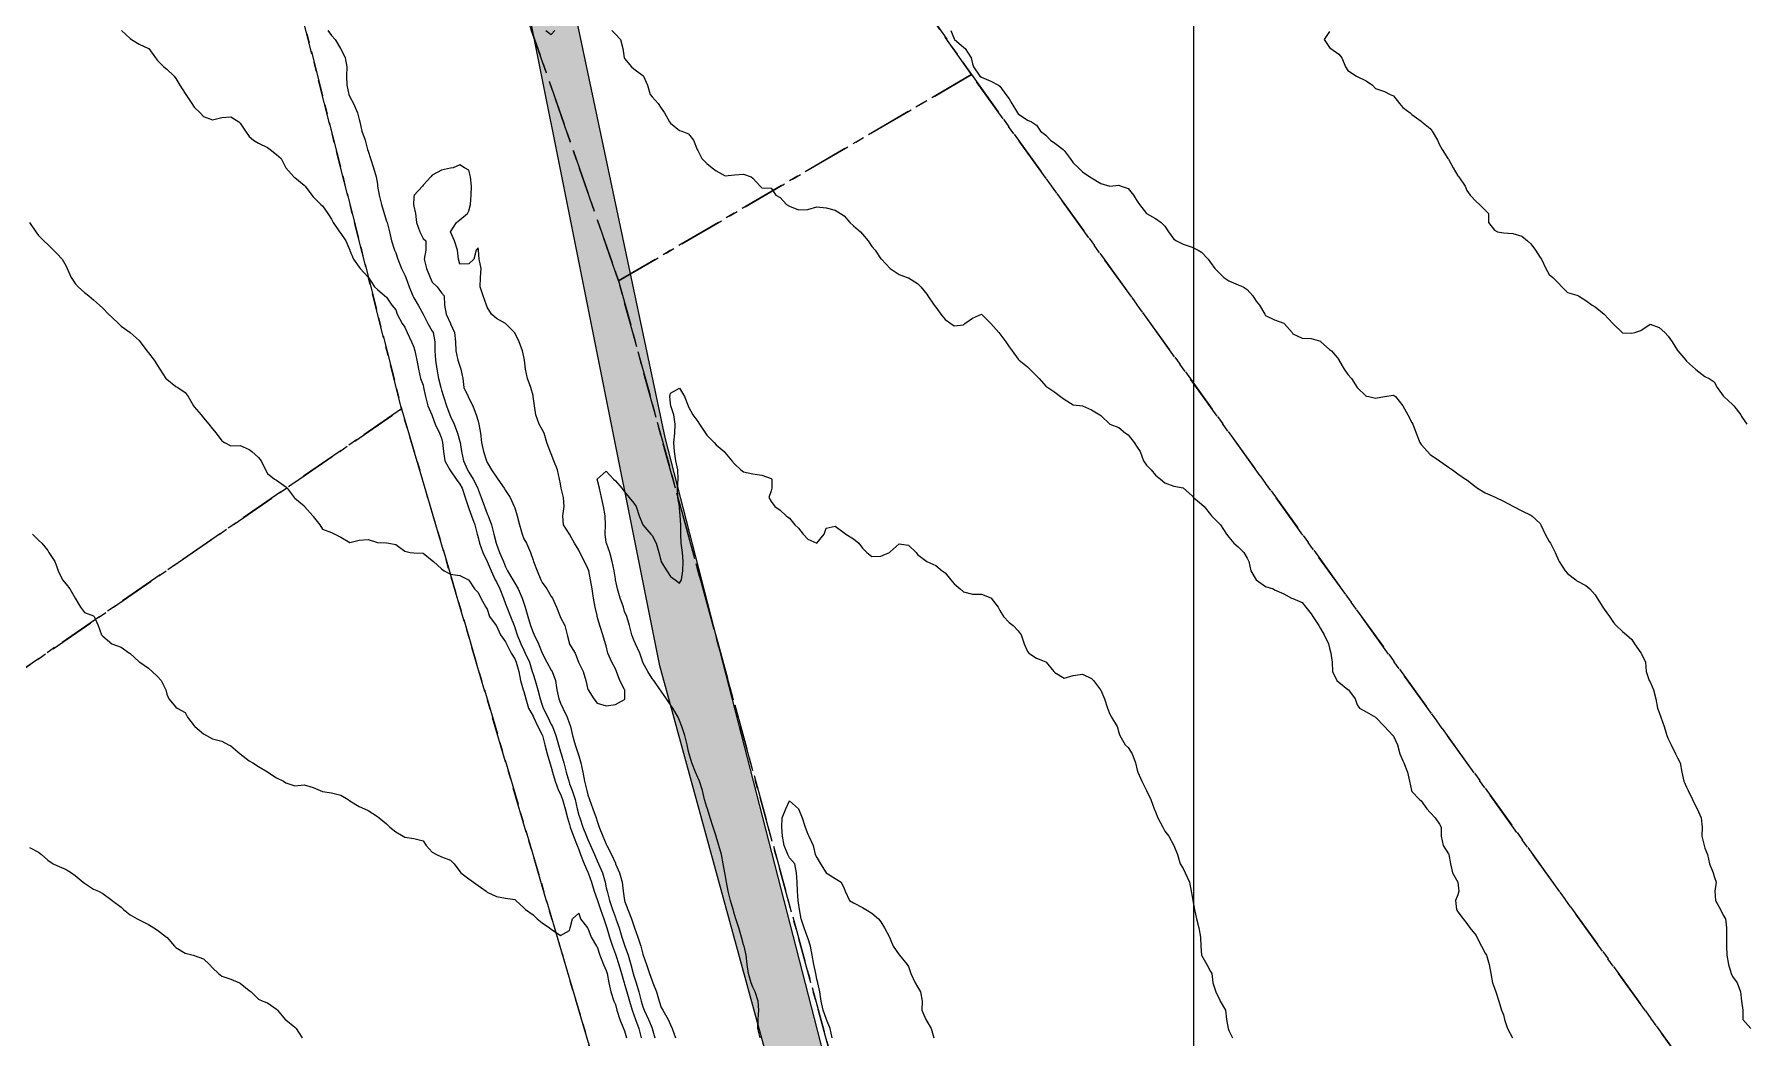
# Model space of a CAD drawing. Header units: centimetres. Extents: x 0 to 642158, y -847 to 649707.
# Drawn here: x 616803.5 to 616897, y 621511.8 to 621566.5 of the extents above; entities that cross this region are included whole.
import ezdxf

# ---------------------------------------------------------------- set-up
doc = ezdxf.new("R2010")
doc.units = ezdxf.units.CM
doc.header["$MEASUREMENT"] = 0
doc.linetypes.add('CENTERX2', pattern=[4, 2.5, -0.5, 0.5, -0.5])
doc.layers.add('MEV_grille', color=254, linetype='Continuous', lineweight=9)
doc.layers.add('WAL_topographie 0.5', color=253, linetype='Continuous', lineweight=20)
doc.layers.add('MEV_schema paysager_Ha', color=7, linetype='Continuous', lineweight=25, transparency=0.13)
doc.layers.add('SPW_parcellaire cadastral', color=7, linetype='CENTERX2', lineweight=25, true_color=0xff0542)

# ---------------------------------------------------------------- blocks, each defined once
blk = doc.blocks.new('*U112')
at = {"layer": 'MEV_grille', "transparency": 33554687}
blk.add_lwpolyline([(0, 1825.476), (0, -1825.476)], dxfattribs=at)
blk = doc.blocks.new('*U113')
at = {"layer": 'MEV_grille', "color": 0, "linetype": 'ByBlock', "lineweight": -2, "transparency": 16777216}
blk.add_blockref('*U112', (1500, 0), dxfattribs=at)

msp = doc.modelspace()

# ---------------------------------------------------------------- hatches: boundary and pattern name
at = {"layer": 'MEV_schema paysager_Ha', "true_color": 0xffffff, "transparency": 33554687}
h = msp.add_hatch(color=7, dxfattribs=at)
h.dxf.hatch_style = 1
h.paths.add_polyline_path([(617076.957, 620775.289), (617077.201, 620777.105), (617077.126, 620779.957), (617075.099, 620784.986), (617072.172, 620790.466), (617067.368, 620798.797), (617064.065, 620804.577), (617056.243, 620818.296), (617050.046, 620830.95), (617047.611, 620836.834), (617045.379, 620844.037), (617042.362, 620852.742), (617037.909, 620861.649), (617028.342, 620880.123), (617020.095, 620896.123), (617010.198, 620916.411), (617002.446, 620933.73), (616993.044, 620956.493), (616983.642, 620978.596), (616973.25, 621002.678), (616968.962, 621012.244), (616965.663, 621021.976), (616955.436, 621040.45), (616945.21, 621059.419), (616940.921, 621068.986), (616935.478, 621077.398), (616927.231, 621088.119), (616919.756, 621098.032), (616908.594, 621115.419), (616899.05, 621136.883), (616888.424, 621173.846), (616877.62, 621211.722), (616864.401, 621250.858), (616862.596, 621274.031), (616860.047, 621301.222), (616858.914, 621326.713), (616859.197, 621346.539), (616860.896, 621376.279), (616861.463, 621404.886), (616860.613, 621429.244), (616859.48, 621444.822), (616854.948, 621465.215), (616849, 621490.706), (616837.671, 621532.058), (616829.74, 621571.711), (616822.943, 621588.705), (616820.394, 621592.954), (616812.463, 621606.549), (616808.781, 621634.306), (616806.798, 621652.15), (616807.931, 621670.56), (616809.064, 621685.289), (616812.18, 621684.156), (616809.914, 621652.433), (616812.18, 621634.873), (616813.879, 621615.896), (616816.995, 621605.7), (616822.943, 621593.52), (616829.174, 621581.341), (616832.006, 621572.561), (616837.954, 621544.521), (616851.266, 621492.689), (616857.498, 621468.614), (616860.896, 621451.903), (616862.879, 621435.758), (616864.295, 621409.984), (616863.729, 621378.545), (616862.029, 621341.724), (616862.313, 621319.632), (616865.428, 621273.181), (616866.561, 621255.621), (616870.995, 621241.549), (616880.863, 621212.431), (616888.067, 621186.88), (616893.901, 621167.537), (616903.21, 621136.7), (616913.794, 621113.645), (616922.701, 621099.354), (616933.688, 621085.113), (616938.674, 621078.225), (616946.15, 621064.154), (616956.913, 621043.761), (616966.26, 621026.766), (616969.942, 621016.853), (616981.555, 620991.079), (616995.15, 620956.807), (617005.346, 620932.732), (617016.676, 620908.941), (617026.306, 620890.247), (617038.202, 620866.455), (617044.999, 620853.993), (617049.248, 620839.831), (617054.346, 620826.519), (617065.959, 620806.409), (617077.565, 620785.227), (617080.472, 620780.563), (617081.622, 620779.211), (617083.041, 620778.332)])

# ---------------------------------------------------------------- linework, layer by layer
for points in [[(616812.18, 621684.156), (616809.914, 621652.433), (616812.18, 621634.873), (616813.879, 621615.896), (616816.995, 621605.7), (616822.943, 621593.52), (616829.174, 621581.341), (616832.006, 621572.561), (616837.954, 621544.521), (616851.266, 621492.689), (616857.498, 621468.614), (616860.896, 621451.903), (616862.879, 621435.758), (616864.295, 621409.984), (616863.729, 621378.545), (616862.029, 621341.724), (616862.313, 621319.632), (616865.428, 621273.181), (616866.561, 621255.621), (616870.995, 621241.549), (616880.863, 621212.431), (616888.067, 621186.88), (616893.901, 621167.537), (616903.21, 621136.7)], [(616899.05, 621136.883), (616888.424, 621173.846), (616877.62, 621211.722), (616864.401, 621250.858), (616862.596, 621274.031), (616860.047, 621301.222), (616858.914, 621326.713), (616859.197, 621346.539), (616860.896, 621376.279), (616861.463, 621404.886), (616860.613, 621429.244), (616859.48, 621444.822), (616854.948, 621465.215), (616849, 621490.706), (616837.671, 621532.058), (616829.74, 621571.711), (616822.943, 621588.705), (616820.394, 621592.954), (616812.463, 621606.549), (616808.781, 621634.306), (616806.798, 621652.15), (616807.931, 621670.56)]]:
    msp.add_lwpolyline(points)
at = {"layer": 'SPW_parcellaire cadastral'}
for points in [[(616813.337, 621662.073), (616812.59, 621654.427), (616814.317, 621640.496), (616815.549, 621629.576), (616815.219, 621621.863), (616817.737, 621610.031), (616820.422, 621603.181), (616818.479, 621601.761), (616835.423, 621553.076), (616858.606, 621468.447), (616864.432, 621434.347)], [(616844.699, 621459.573), (616843.298, 621468.926), (616833.773, 621511.471), (616823.574, 621546.086), (616814.723, 621581.103), (616811.303, 621597.892), (616810.056, 621604.167), (616806.875, 621626.605), (616806.654, 621627.888), (616806.145, 621631.413), (616805.682, 621637.737), (616805.285, 621643.138)], [(616854.687, 621564.33), (616835.423, 621553.076), (616818.479, 621601.761), (616820.422, 621603.181), (616824.323, 621593.845), (616835.91, 621591.288), (616854.687, 621564.33)], [(616785.223, 621579.926), (616802.451, 621591.795), (616809.313, 621596.521), (616811.303, 621597.892), (616814.723, 621581.103), (616823.574, 621546.086), (616774.889, 621512.583), (616746.651, 621552.566), (616785.223, 621579.926)], [(616944.019, 621346.288), (616891.176, 621232.847), (616887.191, 621245.822), (616886.641, 621247.973), (616862.665, 621331.766), (616865.321, 621397.898), (616864.432, 621434.347), (616858.606, 621468.447), (616903.186, 621496.996), (616854.687, 621564.33), (616835.91, 621591.288), (616876.41, 621581.683), (616934.855, 621567.822)], [(616858.606, 621468.447), (616835.423, 621553.076), (616854.687, 621564.33), (616903.186, 621496.996), (616858.606, 621468.447)], [(616699.965, 621461.379), (616774.889, 621512.583), (616823.574, 621546.086), (616833.773, 621511.471), (616843.298, 621468.926), (616844.699, 621459.573)]]:
    msp.add_lwpolyline(points, dxfattribs=at)
at = {"layer": 'WAL_topographie 0.5'}
for points in [[(616808.27, 621566.75), (616808.75, 621566.306), (616808.825, 621566.25), (616809.25, 621565.993), (616809.75, 621565.767), (616809.771, 621565.75), (616810.141, 621565.25), (616810.25, 621565.098), (616810.583, 621564.75), (616810.75, 621564.621), (616811.161, 621564.25), (616811.25, 621564.118), (616811.456, 621563.75), (616811.75, 621563.296), (616811.782, 621563.25), (616812.122, 621562.75), (616812.25, 621562.558), (616812.57, 621562.25), (616812.75, 621562.054), (616813.25, 621561.861), (616813.75, 621561.983), (616814.25, 621562.036), (616814.679, 621561.75), (616814.75, 621561.687), (616815.054, 621561.25), (616815.25, 621560.95), (616815.481, 621560.75), (616815.75, 621560.583), (616816.25, 621560.354), (616816.389, 621560.25), (616816.75, 621559.967), (616816.988, 621559.75), (616817.25, 621559.25), (616817.25, 621559.25), (616817.697, 621558.75), (616817.75, 621558.719), (616818.25, 621558.302), (616818.308, 621558.25), (616818.67, 621557.75), (616818.75, 621557.655), (616819.155, 621557.25), (616819.25, 621557.163), (616819.538, 621556.75), (616819.75, 621556.446), (616819.837, 621556.25), (616820.185, 621555.75), (616820.25, 621555.664), (616820.524, 621555.25), (616820.74, 621554.75), (616820.75, 621554.727), (616820.941, 621554.25), (616821.25, 621553.825), (616821.31, 621553.75), (616821.75, 621553.272), (616821.766, 621553.25), (616822.098, 621552.75), (616822.25, 621552.598), (616822.66, 621552.25), (616822.75, 621552.184), (616823.049, 621551.75), (616823.25, 621551.483), (616823.338, 621551.25), (616823.6, 621550.75), (616823.75, 621550.545), (616823.876, 621550.25), (616824.106, 621549.75), (616824.25, 621549.458), (616824.303, 621549.25), (616824.402, 621548.75), (616824.492, 621548.25), (616824.608, 621547.75), (616824.75, 621547.372), (616824.776, 621547.25), (616824.885, 621546.75), (616825.001, 621546.25), (616825.221, 621545.75), (616825.25, 621545.697), (616825.402, 621545.25), (616825.637, 621544.75), (616825.75, 621544.493), (616825.815, 621544.25), (616825.853, 621543.75), (616825.928, 621543.25), (616826.207, 621542.75), (616826.25, 621542.7), (616826.552, 621542.25), (616826.75, 621541.977), (616826.874, 621541.75), (616827.052, 621541.25), (616827.202, 621540.75), (616827.25, 621540.637), (616827.389, 621540.25), (616827.564, 621539.75), (616827.695, 621539.25), (616827.75, 621539.068), (616827.833, 621538.75), (616828.018, 621538.25), (616828.25, 621537.752), (616828.251, 621537.75), (616828.463, 621537.25), (616828.691, 621536.75), (616828.75, 621536.632), (616828.939, 621536.25), (616829.141, 621535.75), (616829.25, 621535.434), (616829.319, 621535.25), (616829.518, 621534.75), (616829.712, 621534.25), (616829.75, 621534.149), (616829.887, 621533.75), (616830.084, 621533.25), (616830.25, 621532.903), (616830.329, 621532.75), (616830.549, 621532.25), (616830.709, 621531.75), (616830.75, 621531.6), (616830.872, 621531.25), (616831.012, 621530.75), (616831.135, 621530.25), (616831.25, 621529.909), (616831.312, 621529.75), (616831.559, 621529.25), (616831.75, 621528.859), (616831.809, 621528.75), (616832.004, 621528.25), (616832.14, 621527.75), (616832.25, 621527.367), (616832.289, 621527.25), (616832.428, 621526.75), (616832.553, 621526.25), (616832.702, 621525.75), (616832.75, 621525.618), (616832.887, 621525.25), (616833.043, 621524.75), (616833.164, 621524.25), (616833.25, 621523.907), (616833.3, 621523.75), (616833.479, 621523.25), (616833.678, 621522.75), (616833.75, 621522.569), (616833.892, 621522.25), (616834.1, 621521.75), (616834.25, 621521.417), (616834.334, 621521.25), (616834.543, 621520.75), (616834.682, 621520.25), (616834.75, 621519.932), (616834.791, 621519.75), (616834.926, 621519.25), (616835.094, 621518.75), (616835.25, 621518.308), (616835.274, 621518.25), (616835.454, 621517.75), (616835.605, 621517.25), (616835.75, 621516.8), (616835.769, 621516.75), (616835.954, 621516.25), (616836.093, 621515.75), (616836.218, 621515.25), (616836.25, 621515.135), (616836.376, 621514.75), (616836.526, 621514.25), (616836.656, 621513.75), (616836.75, 621513.436), (616836.819, 621513.25), (616837.051, 621512.75), (616837.25, 621512.27), (616837.26, 621512.25), (616837.408, 621511.75)], [(616819.542, 621566.75), (616819.75, 621566.462), (616819.942, 621566.25), (616820.243, 621565.75), (616820.25, 621565.735), (616820.49, 621565.25), (616820.581, 621564.75), (616820.567, 621564.25), (616820.574, 621563.75), (616820.691, 621563.25), (616820.75, 621563.126), (616820.95, 621562.75), (616821.161, 621562.25), (616821.25, 621561.886), (616821.285, 621561.75), (616821.409, 621561.25), (616821.579, 621560.75), (616821.719, 621560.25), (616821.75, 621560.16), (616821.88, 621559.75), (616822.044, 621559.25), (616822.183, 621558.75), (616822.25, 621558.345), (616822.266, 621558.25), (616822.345, 621557.75), (616822.471, 621557.25), (616822.618, 621556.75), (616822.75, 621556.339), (616822.781, 621556.25), (616822.904, 621555.75), (616823.026, 621555.25), (616823.192, 621554.75), (616823.25, 621554.594), (616823.363, 621554.25), (616823.573, 621553.75), (616823.75, 621553.39), (616823.813, 621553.25), (616823.991, 621552.75), (616824.19, 621552.25), (616824.25, 621552.142), (616824.482, 621551.75), (616824.75, 621551.252), (616824.751, 621551.25), (616825.002, 621550.75), (616825.25, 621550.32), (616825.291, 621550.25), (616825.396, 621549.75), (616825.395, 621549.25), (616825.43, 621548.75), (616825.497, 621548.25), (616825.59, 621547.75), (616825.712, 621547.25), (616825.75, 621547.11), (616825.857, 621546.75), (616826.019, 621546.25), (616826.216, 621545.75), (616826.25, 621545.673), (616826.446, 621545.25), (616826.627, 621544.75), (616826.75, 621544.297), (616826.764, 621544.25), (616826.851, 621543.75), (616826.957, 621543.25), (616827.18, 621542.75), (616827.25, 621542.635), (616827.488, 621542.25), (616827.728, 621541.75), (616827.75, 621541.679), (616827.915, 621541.25), (616828.096, 621540.75), (616828.25, 621540.357), (616828.302, 621540.25), (616828.481, 621539.75), (616828.605, 621539.25), (616828.731, 621538.75), (616828.75, 621538.696), (616828.928, 621538.25), (616829.13, 621537.75), (616829.25, 621537.466), (616829.364, 621537.25), (616829.647, 621536.75), (616829.75, 621536.56), (616829.931, 621536.25), (616830.164, 621535.75), (616830.25, 621535.47), (616830.319, 621535.25), (616830.46, 621534.75), (616830.619, 621534.25), (616830.75, 621533.871), (616830.81, 621533.75), (616831.052, 621533.25), (616831.249, 621532.75), (616831.25, 621532.747), (616831.512, 621532.25), (616831.75, 621531.814), (616831.787, 621531.75), (616831.975, 621531.25), (616832.052, 621530.75), (616832.158, 621530.25), (616832.25, 621530.017), (616832.373, 621529.75), (616832.622, 621529.25), (616832.75, 621528.879), (616832.796, 621528.75), (616832.913, 621528.25), (616833.05, 621527.75), (616833.218, 621527.25), (616833.25, 621527.134), (616833.369, 621526.75), (616833.465, 621526.25), (616833.568, 621525.75), (616833.693, 621525.25), (616833.75, 621525.016), (616833.832, 621524.75), (616834.021, 621524.25), (616834.203, 621523.75), (616834.25, 621523.582), (616834.362, 621523.25), (616834.562, 621522.75), (616834.75, 621522.324), (616834.789, 621522.25), (616835.045, 621521.75), (616835.25, 621521.273), (616835.261, 621521.25), (616835.479, 621520.75), (616835.618, 621520.25), (616835.679, 621519.75), (616835.742, 621519.25), (616835.75, 621519.221), (616835.93, 621518.75), (616836.132, 621518.25), (616836.25, 621517.866), (616836.299, 621517.75), (616836.48, 621517.25), (616836.641, 621516.75), (616836.75, 621516.319), (616836.774, 621516.25), (616836.943, 621515.75), (616837.119, 621515.25), (616837.25, 621514.849), (616837.297, 621514.75), (616837.489, 621514.25), (616837.634, 621513.75), (616837.75, 621513.408), (616837.836, 621513.25), (616838.126, 621512.75), (616838.25, 621512.454), (616838.358, 621512.25), (616838.538, 621511.75)], [(616831.458, 621566.75), (616831.75, 621566.531), (616831.945, 621566.75)], [(616835.06, 621566.75), (616835.25, 621566.534), (616835.526, 621566.25), (616835.659, 621565.75), (616835.728, 621565.25), (616835.75, 621565.215), (616836.136, 621564.75), (616836.25, 621564.652), (616836.75, 621564.277), (616836.779, 621564.25), (616836.995, 621563.75), (616837.152, 621563.25), (616837.25, 621563.121), (616837.592, 621562.75), (616837.75, 621562.5), (616837.926, 621562.25), (616838.204, 621561.75), (616838.25, 621561.675), (616838.75, 621561.287), (616838.875, 621561.25), (616839.25, 621561.1), (616839.519, 621560.75), (616839.714, 621560.25), (616839.75, 621560.183), (616839.967, 621559.75), (616840.25, 621559.484), (616840.538, 621559.25), (616840.75, 621559.078), (616841.25, 621558.81), (616841.75, 621558.87), (616842.25, 621558.897), (616842.667, 621558.75), (616842.75, 621558.687), (616843.162, 621558.25), (616843.25, 621558.143), (616843.75, 621558.139), (616844.019, 621557.75), (616844.25, 621557.625), (616844.596, 621557.25), (616844.75, 621557.152), (616845.25, 621556.958), (616845.75, 621556.974), (616846.25, 621557.107), (616846.75, 621557.056), (616847.25, 621556.926), (616847.536, 621556.75), (616847.75, 621556.621), (616848.06, 621556.25), (616848.25, 621556.083), (616848.64, 621555.75), (616848.75, 621555.621), (616849.052, 621555.25), (616849.25, 621554.946), (616849.427, 621554.75), (616849.75, 621554.274), (616849.788, 621554.25), (616850.25, 621553.75), (616850.25, 621553.75), (616850.75, 621553.417), (616851.178, 621553.25), (616851.25, 621553.232), (616851.75, 621552.921), (616851.921, 621552.75), (616852.25, 621552.339), (616852.313, 621552.25), (616852.663, 621551.75), (616852.75, 621551.629), (616853.018, 621551.25), (616853.25, 621550.962), (616853.568, 621550.75), (616853.75, 621550.621), (616854.25, 621550.663), (616854.337, 621550.75), (616854.75, 621551.029), (616855.25, 621551.25), (616855.25, 621551.25), (616855.25, 621551.25), (616855.75, 621550.75), (616855.75, 621550.75), (616856.181, 621550.25), (616856.25, 621550.187), (616856.574, 621549.75), (616856.75, 621549.479), (616856.91, 621549.25), (616857.25, 621548.803), (616857.307, 621548.75), (616857.75, 621548.372), (616857.885, 621548.25), (616858.25, 621547.895), (616858.391, 621547.75), (616858.75, 621547.326), (616858.859, 621547.25), (616859.25, 621546.993), (616859.565, 621546.75), (616859.75, 621546.615), (616860.25, 621546.309), (616860.75, 621546.25), (616860.75, 621546.25), (616861.25, 621546.039), (616861.708, 621545.75), (616861.75, 621545.725), (616862.25, 621545.25), (616862.25, 621545.25), (616862.75, 621545.058), (616863.114, 621544.75), (616863.25, 621544.664), (616863.58, 621544.25), (616863.75, 621544), (616863.9, 621543.75), (616864.095, 621543.25), (616864.25, 621543.007), (616864.507, 621542.75), (616864.75, 621542.467), (616865.01, 621542.25), (616865.25, 621542.05), (616865.75, 621541.856), (616866.25, 621541.764), (616866.274, 621541.75), (616866.75, 621541.333), (616866.821, 621541.25), (616867.25, 621540.875), (616867.398, 621540.75), (616867.75, 621540.318), (616867.798, 621540.25), (616868.25, 621539.798), (616868.294, 621539.75), (616868.628, 621539.25), (616868.75, 621539.077), (616869.016, 621538.75), (616869.25, 621538.558), (616869.574, 621538.25), (616869.75, 621537.941), (616869.845, 621537.75), (616869.957, 621537.25), (616870.25, 621536.75), (616870.25, 621536.75), (616870.75, 621536.382), (616871.167, 621536.25), (616871.25, 621536.197), (616871.75, 621535.981), (616872.178, 621535.75), (616872.25, 621535.727), (616872.75, 621535.519), (616872.956, 621535.25), (616873.25, 621534.893), (616873.339, 621534.75), (616873.665, 621534.25), (616873.75, 621534.098), (616873.95, 621533.75), (616874.186, 621533.25), (616874.25, 621533.019), (616874.32, 621532.75), (616874.386, 621532.25), (616874.402, 621531.75), (616874.641, 621531.25), (616874.75, 621531.167), (616875.25, 621530.77), (616875.275, 621530.75), (616875.653, 621530.25), (616875.75, 621529.917), (616875.886, 621529.75), (616876.25, 621529.539), (616876.75, 621529.25), (616876.75, 621529.25), (616877.25, 621528.75), (616877.25, 621528.75), (616877.705, 621528.25), (616877.75, 621528.214), (616877.96, 621527.75), (616878.079, 621527.25), (616878.25, 621526.875), (616878.298, 621526.75), (616878.5, 621526.25), (616878.618, 621525.75), (616878.731, 621525.25), (616878.75, 621525.2), (616879.159, 621524.75), (616879.25, 621524.687), (616879.568, 621524.25), (616879.75, 621524.039), (616880.012, 621523.75), (616880.25, 621523.417), (616880.339, 621523.25), (616880.337, 621522.75), (616880.446, 621522.25), (616880.75, 621521.783), (616880.763, 621521.75), (616880.863, 621521.25), (616880.964, 621520.75), (616881.25, 621520.25), (616881.25, 621520.25), (616881.306, 621519.75), (616881.25, 621519.55), (616881.135, 621519.25), (616881.173, 621518.75), (616881.25, 621518.617), (616881.54, 621518.25), (616881.75, 621517.984), (616881.917, 621517.75), (616882.25, 621517.338), (616882.295, 621517.25), (616882.54, 621516.75), (616882.75, 621516.368), (616882.813, 621516.25), (616882.974, 621515.75), (616883.054, 621515.25), (616883.15, 621514.75), (616883.25, 621514.464), (616883.325, 621514.25), (616883.488, 621513.75), (616883.643, 621513.25), (616883.75, 621513), (616883.808, 621512.75), (616883.966, 621512.25), (616884.231, 621511.75)], [(616853.559, 621566.75), (616853.75, 621566.286), (616853.771, 621566.25), (616854.25, 621565.824), (616854.345, 621565.75), (616854.673, 621565.25), (616854.75, 621564.917), (616854.8, 621564.75), (616855.15, 621564.25), (616855.25, 621564.185), (616855.75, 621563.97), (616856.173, 621563.75), (616856.25, 621563.708), (616856.564, 621563.25), (616856.75, 621563.009), (616856.893, 621562.75), (616857.204, 621562.25), (616857.25, 621562.189), (616857.75, 621561.85), (616857.964, 621561.75), (616858.25, 621561.568), (616858.469, 621561.25), (616858.75, 621561.025), (616859.018, 621560.75), (616859.25, 621560.586), (616859.693, 621560.25), (616859.75, 621560.182), (616860.083, 621559.75), (616860.25, 621559.521), (616860.547, 621559.25), (616860.75, 621559.033), (616861.155, 621558.75), (616861.25, 621558.699), (616861.75, 621558.385), (616862.25, 621558.25), (616862.75, 621558.291), (616862.865, 621558.25), (616863.25, 621558.107), (616863.541, 621557.75), (616863.75, 621557.417), (616863.875, 621557.25), (616864.25, 621556.75), (616864.25, 621556.75), (616864.75, 621556.482), (616865.046, 621556.25), (616865.25, 621556.063), (616865.453, 621555.75), (616865.75, 621555.357), (616865.886, 621555.25), (616866.25, 621555.072), (616866.75, 621554.909), (616867.083, 621554.75), (616867.25, 621554.637), (616867.625, 621554.25), (616867.75, 621554.068), (616867.983, 621553.75), (616868.25, 621553.483), (616868.483, 621553.25), (616868.75, 621553.08), (616869.25, 621552.854), (616869.528, 621552.75), (616869.75, 621552.607), (616870.053, 621552.25), (616870.25, 621551.967), (616870.422, 621551.75), (616870.71, 621551.25), (616870.75, 621551.182), (616871.25, 621550.947), (616871.75, 621550.765), (616871.767, 621550.75), (616872.2, 621550.25), (616872.25, 621550.175), (616872.75, 621549.938), (616873.25, 621549.929), (616873.75, 621549.776), (616873.781, 621549.75), (616874.25, 621549.333), (616874.361, 621549.25), (616874.75, 621548.773), (616874.764, 621548.75), (616875.048, 621548.25), (616875.25, 621547.967), (616875.447, 621547.75), (616875.75, 621547.25), (616875.75, 621547.25), (616876.25, 621546.785), (616876.393, 621546.75), (616876.75, 621546.674), (616877.25, 621546.75), (616877.25, 621546.75), (616877.75, 621546.839), (616877.846, 621546.75), (616878.25, 621546.25), (616878.25, 621546.25), (616878.526, 621545.75), (616878.75, 621545.343), (616878.798, 621545.25), (616878.978, 621544.75), (616879.174, 621544.25), (616879.25, 621544.132), (616879.604, 621543.75), (616879.75, 621543.6), (616880.25, 621543.25), (616880.25, 621543.25), (616880.75, 621542.893), (616880.964, 621542.75), (616881.25, 621542.528), (616881.667, 621542.25), (616881.75, 621542.213), (616882.25, 621541.802), (616882.333, 621541.75), (616882.75, 621541.491), (616883.25, 621541.288), (616883.333, 621541.25), (616883.75, 621541.053), (616884.25, 621540.779), (616884.3, 621540.75), (616884.75, 621540.519), (616885.25, 621540.279), (616885.294, 621540.25), (616885.75, 621539.83), (616885.79, 621539.75), (616886.017, 621539.25), (616886.25, 621538.85), (616886.314, 621538.75), (616886.568, 621538.25), (616886.75, 621537.821), (616886.783, 621537.75), (616887.122, 621537.25), (616887.25, 621537.103), (616887.694, 621536.75), (616887.75, 621536.694), (616888.25, 621536.434), (616888.456, 621536.25), (616888.75, 621535.938), (616888.857, 621535.75), (616889.173, 621535.25), (616889.25, 621535.143), (616889.54, 621534.75), (616889.75, 621534.417), (616889.904, 621534.25), (616890.25, 621533.929), (616890.458, 621533.75), (616890.75, 621533.5), (616890.902, 621533.25), (616891.25, 621532.765), (616891.261, 621532.75), (616891.505, 621532.25), (616891.548, 621531.75), (616891.71, 621531.25), (616891.75, 621531.176), (616891.948, 621530.75), (616892.07, 621530.25), (616892.15, 621529.75), (616892.25, 621529.5), (616892.341, 621529.25), (616892.519, 621528.75), (616892.675, 621528.25), (616892.75, 621528.06), (616892.905, 621527.75), (616893.148, 621527.25), (616893.25, 621527.033), (616893.394, 621526.75), (616893.488, 621526.25), (616893.588, 621525.75), (616893.75, 621525.425), (616893.835, 621525.25), (616894.076, 621524.75), (616894.25, 621524.369), (616894.324, 621524.25), (616894.536, 621523.75), (616894.59, 621523.25), (616894.577, 621522.75), (616894.702, 621522.25), (616894.75, 621522.094), (616894.884, 621521.75), (616895.005, 621521.25), (616895.199, 621520.75), (616895.25, 621520.558), (616895.361, 621520.25), (616895.297, 621519.75), (616895.329, 621519.25), (616895.594, 621518.75), (616895.75, 621518.446), (616895.863, 621518.25), (616895.921, 621517.75), (616895.922, 621517.25), (616895.922, 621516.75), (616895.952, 621516.25), (616896.032, 621515.75), (616896.184, 621515.25), (616896.25, 621515.098), (616896.508, 621514.75), (616896.686, 621514.25), (616896.75, 621513.75), (616896.75, 621513.75), (616896.81, 621513.25), (616896.825, 621512.75), (616897.25, 621512.25)], [(616874.25, 621566.679), (616873.95, 621566.25), (616874.25, 621565.821), (616874.313, 621565.75), (616874.75, 621565.458), (616874.922, 621565.25), (616875.12, 621564.75), (616875.25, 621564.566), (616875.712, 621564.25), (616875.75, 621564.234), (616876.25, 621563.991), (616876.592, 621563.75), (616876.75, 621563.573), (616877.25, 621563.409), (616877.568, 621563.25), (616877.75, 621563.167), (616878.073, 621562.75), (616878.25, 621562.546), (616878.65, 621562.25), (616878.75, 621562.163), (616879.25, 621561.792), (616879.292, 621561.75), (616879.75, 621561.383), (616879.845, 621561.25), (616880.146, 621560.75), (616880.25, 621560.5), (616880.4, 621560.25), (616880.717, 621559.75), (616880.75, 621559.725), (616880.994, 621559.25), (616881.25, 621558.815), (616881.306, 621558.75), (616881.65, 621558.25), (616881.75, 621558), (616881.926, 621557.75), (616882.25, 621557.406), (616882.429, 621557.25), (616882.75, 621556.929), (616882.929, 621556.75), (616882.938, 621556.25), (616883.25, 621555.833), (616883.417, 621555.75), (616883.75, 621555.697), (616884.25, 621555.667), (616884.75, 621555.516), (616885.062, 621555.25), (616885.25, 621555.087), (616885.496, 621554.75), (616885.75, 621554.35), (616885.816, 621554.25), (616886.066, 621553.75), (616886.25, 621553.421), (616886.436, 621553.25), (616886.75, 621552.944), (616886.939, 621552.75), (616887.25, 621552.431), (616887.75, 621552.3), (616887.841, 621552.25), (616888.25, 621552), (616888.596, 621551.75), (616888.75, 621551.65), (616889.25, 621551.25), (616889.25, 621551.25), (616889.724, 621550.75), (616889.75, 621550.713), (616890.231, 621550.25), (616890.25, 621550.232), (616890.75, 621550.215), (616890.917, 621550.25), (616891.25, 621550.361), (616891.75, 621550.704), (616892.25, 621550.521), (616892.556, 621550.25), (616892.75, 621550.062), (616892.967, 621549.75), (616893.25, 621549.269), (616893.262, 621549.25), (616893.712, 621548.75), (616893.75, 621548.694), (616894.23, 621548.25), (616894.25, 621548.225), (616894.75, 621547.85), (616894.981, 621547.75), (616895.25, 621547.555), (616895.422, 621547.25), (616895.75, 621546.794), (616895.78, 621546.75), (616896.25, 621546.331), (616896.325, 621546.25), (616896.703, 621545.75), (616896.75, 621545.671), (616897.036, 621545.25)], [(616835.75, 621530.215), (616835.766, 621530.25), (616835.757, 621530.75), (616835.75, 621530.769), (616835.495, 621531.25), (616835.306, 621531.75), (616835.25, 621531.892), (616835.047, 621532.25), (616834.842, 621532.75), (616834.75, 621533.153), (616834.717, 621533.25), (616834.565, 621533.75), (616834.391, 621534.25), (616834.258, 621534.75), (616834.25, 621534.8), (616834.144, 621535.25), (616834.058, 621535.75), (616833.975, 621536.25), (616833.898, 621536.75), (616833.791, 621537.25), (616833.75, 621537.372), (616833.57, 621537.75), (616833.309, 621538.25), (616833.25, 621538.371), (616833.019, 621538.75), (616832.75, 621539.25), (616832.75, 621539.25), (616832.42, 621539.75), (616832.386, 621540.25), (616832.457, 621540.75), (616832.409, 621541.25), (616832.292, 621541.75), (616832.25, 621541.985), (616832.196, 621542.25), (616832.078, 621542.75), (616831.894, 621543.25), (616831.75, 621543.631), (616831.68, 621543.75), (616831.511, 621544.25), (616831.353, 621544.75), (616831.25, 621544.965), (616831.079, 621545.25), (616830.897, 621545.75), (616830.822, 621546.25), (616830.765, 621546.75), (616830.75, 621546.809), (616830.622, 621547.25), (616830.456, 621547.75), (616830.346, 621548.25), (616830.276, 621548.75), (616830.25, 621548.917), (616830.179, 621549.25), (616829.986, 621549.75), (616829.75, 621550.241), (616829.742, 621550.25), (616829.25, 621550.75), (616829.25, 621550.75), (616828.75, 621551.016), (616828.481, 621551.25), (616828.25, 621551.638), (616828.204, 621551.75), (616828.034, 621552.25), (616827.872, 621552.75), (616827.889, 621553.25), (616827.913, 621553.75), (616827.812, 621554.25), (616827.772, 621554.75), (616827.75, 621554.875), (616827.645, 621554.75), (616827.521, 621554.25), (616827.25, 621554), (616826.75, 621553.988), (616826.679, 621554.25), (616826.635, 621554.75), (616826.464, 621555.25), (616826.25, 621555.75), (616826.25, 621555.75), (616826.25, 621555.75), (616826.58, 621556.25), (616826.75, 621556.399), (616827.176, 621556.75), (616827.25, 621556.902), (616827.332, 621557.25), (616827.371, 621557.75), (616827.389, 621558.25), (616827.34, 621558.75), (616827.25, 621559.11), (616827.017, 621559.25), (616826.75, 621559.41), (616826.386, 621559.25), (616826.25, 621559.221), (616825.75, 621559.109), (616825.25, 621558.847), (616825.173, 621558.75), (616824.75, 621558.304), (616824.714, 621558.25), (616824.259, 621557.75), (616824.25, 621557.667), (616824.23, 621557.25), (616824.25, 621557.15), (616824.329, 621556.75), (616824.388, 621556.25), (616824.565, 621555.75), (616824.75, 621555.394), (616824.892, 621555.25), (616824.89, 621554.75), (616824.808, 621554.25), (616824.927, 621553.75), (616825.129, 621553.25), (616825.25, 621553.003), (616825.518, 621552.75), (616825.75, 621552.422), (616825.891, 621552.25), (616825.921, 621551.75), (616826, 621551.25), (616826.239, 621550.75), (616826.25, 621550.721), (616826.466, 621550.25), (616826.511, 621549.75), (616826.537, 621549.25), (616826.64, 621548.75), (616826.75, 621548.423), (616826.812, 621548.25), (616826.911, 621547.75), (616826.973, 621547.25), (616827.204, 621546.75), (616827.25, 621546.667), (616827.469, 621546.25), (616827.646, 621545.75), (616827.75, 621545.414), (616827.798, 621545.25), (616827.876, 621544.75), (616827.939, 621544.25), (616828.046, 621543.75), (616828.201, 621543.25), (616828.25, 621543.151), (616828.491, 621542.75), (616828.75, 621542.359), (616828.827, 621542.25), (616829.17, 621541.75), (616829.25, 621541.628), (616829.503, 621541.25), (616829.727, 621540.75), (616829.75, 621540.68), (616829.892, 621540.25), (616830.02, 621539.75), (616830.161, 621539.25), (616830.25, 621538.988), (616830.387, 621538.75), (616830.61, 621538.25), (616830.75, 621537.828), (616830.777, 621537.75), (616830.971, 621537.25), (616831.174, 621536.75), (616831.25, 621536.599), (616831.496, 621536.25), (616831.75, 621535.839), (616831.819, 621535.75), (616832.036, 621535.25), (616832.228, 621534.75), (616832.25, 621534.693), (616832.481, 621534.25), (616832.617, 621533.75), (616832.745, 621533.25), (616832.75, 621533.239), (616833.051, 621532.75), (616833.242, 621532.25), (616833.25, 621532.226), (616833.484, 621531.75), (616833.629, 621531.25), (616833.75, 621530.762), (616833.756, 621530.75), (616834.078, 621530.25), (616834.25, 621530.023), (616834.75, 621529.864), (616835.25, 621529.941), (616835.75, 621530.215)], [(616803.25, 621556.25), (616803.596, 621555.75), (616803.75, 621555.556), (616804.038, 621555.25), (616804.25, 621555.056), (616804.564, 621554.75), (616804.75, 621554.564), (616805.032, 621554.25), (616805.25, 621553.881), (616805.318, 621553.75), (616805.529, 621553.25), (616805.75, 621552.933), (616805.903, 621552.75), (616806.25, 621552.438), (616806.492, 621552.25), (616806.75, 621552.034), (616807.068, 621551.75), (616807.25, 621551.574), (616807.574, 621551.25), (616807.75, 621551.092), (616808.111, 621550.75), (616808.25, 621550.594), (616808.75, 621550.25), (616808.75, 621550.25), (616809.25, 621549.81), (616809.294, 621549.75), (616809.656, 621549.25), (616809.75, 621549.146), (616810.069, 621548.75), (616810.25, 621548.454), (616810.379, 621548.25), (616810.703, 621547.75), (616810.75, 621547.702), (616811.25, 621547.309), (616811.361, 621547.25), (616811.75, 621546.97), (616811.922, 621546.75), (616812.21, 621546.25), (616812.25, 621546.196), (616812.629, 621545.75), (616812.75, 621545.602), (616813.047, 621545.25), (616813.25, 621544.99), (616813.438, 621544.75), (616813.75, 621544.333), (616813.893, 621544.25), (616814.25, 621544.071), (616814.75, 621544.077), (616815.25, 621543.857), (616815.393, 621543.75), (616815.75, 621543.424), (616815.904, 621543.25), (616816.143, 621542.75), (616816.25, 621542.55), (616816.625, 621542.25), (616816.75, 621542.187), (616817.25, 621541.833), (616817.319, 621541.75), (616817.71, 621541.25), (616817.75, 621541.214), (616818.25, 621540.782), (616818.279, 621540.75), (616818.724, 621540.25), (616818.75, 621540.21), (616819.109, 621539.75), (616819.25, 621539.513), (616819.75, 621539.337), (616819.932, 621539.25), (616820.25, 621539.075), (616820.75, 621538.794), (616821.25, 621538.911), (616821.75, 621538.953), (616822.25, 621538.797), (616822.75, 621538.764), (616822.875, 621538.75), (616823.25, 621538.675), (616823.75, 621538.308), (616824.05, 621538.25), (616824.25, 621538.217), (616824.75, 621538.2), (616825.25, 621537.806), (616825.307, 621537.75), (616825.75, 621537.342), (616825.902, 621537.25), (616826.25, 621537.055), (616826.75, 621536.994), (616827.228, 621536.75), (616827.25, 621536.734), (616827.548, 621536.25), (616827.75, 621536.066), (616827.894, 621535.75), (616828.177, 621535.25), (616828.25, 621535.153), (616828.378, 621534.75), (616828.735, 621534.25), (616828.75, 621534.234), (616828.983, 621533.75), (616829.25, 621533.359), (616829.293, 621533.25), (616829.552, 621532.75), (616829.75, 621532.44), (616829.831, 621532.25), (616829.971, 621531.75), (616830.075, 621531.25), (616830.211, 621530.75), (616830.25, 621530.646), (616830.351, 621530.25), (616830.508, 621529.75), (616830.75, 621529.3), (616830.772, 621529.25), (616831.02, 621528.75), (616831.25, 621528.279), (616831.262, 621528.25), (616831.401, 621527.75), (616831.53, 621527.25), (616831.675, 621526.75), (616831.75, 621526.53), (616831.818, 621526.25), (616831.955, 621525.75), (616832.144, 621525.25), (616832.25, 621525.05), (616832.366, 621524.75), (616832.514, 621524.25), (616832.635, 621523.75), (616832.75, 621523.385), (616832.786, 621523.25), (616832.964, 621522.75), (616833.165, 621522.25), (616833.25, 621522.026), (616833.338, 621521.75), (616833.535, 621521.25), (616833.75, 621520.797), (616833.769, 621520.75), (616833.935, 621520.25), (616834.091, 621519.75), (616834.25, 621519.297), (616834.264, 621519.25), (616834.433, 621518.75), (616834.609, 621518.25), (616834.75, 621517.863), (616834.786, 621517.75), (616834.935, 621517.25), (616835.088, 621516.75), (616835.25, 621516.306), (616835.27, 621516.25), (616835.442, 621515.75), (616835.581, 621515.25), (616835.723, 621514.75), (616835.75, 621514.669), (616835.874, 621514.25), (616836.016, 621513.75), (616836.16, 621513.25), (616836.25, 621513), (616836.34, 621512.75), (616836.53, 621512.25), (616836.661, 621511.75)], [(616843.148, 621511.75), (616843.02, 621512.25), (616843.041, 621512.75), (616843.074, 621513.25), (616843.037, 621513.75), (616842.879, 621514.25), (616842.75, 621514.504), (616842.655, 621514.75), (616842.515, 621515.25), (616842.451, 621515.75), (616842.398, 621516.25), (616842.277, 621516.75), (616842.25, 621516.826), (616842.13, 621517.25), (616841.984, 621517.75), (616841.831, 621518.25), (616841.75, 621518.486), (616841.676, 621518.75), (616841.531, 621519.25), (616841.409, 621519.75), (616841.323, 621520.25), (616841.25, 621520.662), (616841.234, 621520.75), (616841.142, 621521.25), (616841.041, 621521.75), (616840.901, 621522.25), (616840.75, 621522.743), (616840.748, 621522.75), (616840.587, 621523.25), (616840.427, 621523.75), (616840.273, 621524.25), (616840.25, 621524.337), (616840.122, 621524.75), (616839.999, 621525.25), (616839.843, 621525.75), (616839.75, 621525.963), (616839.621, 621526.25), (616839.424, 621526.75), (616839.284, 621527.25), (616839.25, 621527.381), (616839.161, 621527.75), (616839.032, 621528.25), (616838.88, 621528.75), (616838.75, 621529.067), (616838.676, 621529.25), (616838.384, 621529.75), (616838.25, 621529.931), (616838.046, 621530.25), (616837.75, 621530.668), (616837.701, 621530.75), (616837.353, 621531.25), (616837.25, 621531.357), (616837.028, 621531.75), (616836.75, 621532.245), (616836.748, 621532.25), (616836.582, 621532.75), (616836.348, 621533.25), (616836.25, 621533.459), (616836.15, 621533.75), (616836.021, 621534.25), (616835.87, 621534.75), (616835.75, 621535.017), (616835.687, 621535.25), (616835.511, 621535.75), (616835.36, 621536.25), (616835.263, 621536.75), (616835.25, 621536.81), (616835.182, 621537.25), (616835.076, 621537.75), (616834.937, 621538.25), (616834.758, 621538.75), (616834.75, 621538.796), (616834.687, 621539.25), (616834.701, 621539.75), (616834.69, 621540.25), (616834.597, 621540.75), (616834.486, 621541.25), (616834.382, 621541.75), (616834.25, 621542.25), (616834.25, 621542.25), (616834.25, 621542.25), (616834.75, 621542.681), (616835.153, 621542.25), (616835.25, 621542.153), (616835.607, 621541.75), (616835.75, 621541.558), (616836, 621541.25), (616836.25, 621540.93), (616836.375, 621540.75), (616836.55, 621540.25), (616836.75, 621539.75), (616836.75, 621539.75), (616837.193, 621539.25), (616837.25, 621539.163), (616837.471, 621538.75), (616837.617, 621538.25), (616837.742, 621537.75), (616837.75, 621537.729), (616838.061, 621537.25), (616838.25, 621536.932), (616838.517, 621536.75), (616838.75, 621536.566), (616838.853, 621536.75), (616838.94, 621537.25), (616838.941, 621537.75), (616838.917, 621538.25), (616838.846, 621538.75), (616838.819, 621539.25), (616838.814, 621539.75), (616838.785, 621540.25), (616838.75, 621540.694), (616838.744, 621540.75), (616838.662, 621541.25), (616838.637, 621541.75), (616838.682, 621542.25), (616838.655, 621542.75), (616838.556, 621543.25), (616838.474, 621543.75), (616838.447, 621544.25), (616838.491, 621544.75), (616838.516, 621545.25), (616838.444, 621545.75), (616838.278, 621546.25), (616838.25, 621546.375), (616838.222, 621546.75), (616838.25, 621546.95), (616838.75, 621547.215), (616839.026, 621546.75), (616839.222, 621546.25), (616839.25, 621546.194), (616839.478, 621545.75), (616839.75, 621545.398), (616839.837, 621545.25), (616840.175, 621544.75), (616840.25, 621544.643), (616840.643, 621544.25), (616840.75, 621544.119), (616841.197, 621543.75), (616841.25, 621543.691), (616841.607, 621543.25), (616841.75, 621543.074), (616842.094, 621542.75), (616842.25, 621542.654), (616842.75, 621542.528), (616843.25, 621542.462), (616843.75, 621542.29), (616843.783, 621542.25), (616843.788, 621541.75), (616843.75, 621541.607), (616843.636, 621541.25), (616843.75, 621541.023), (616843.95, 621540.75), (616844.25, 621540.554), (616844.583, 621540.25), (616844.75, 621540.11), (616845.04, 621539.75), (616845.25, 621539.564), (616845.5, 621539.25), (616845.75, 621538.975), (616846.25, 621538.75), (616846.65, 621539.25), (616846.75, 621539.568), (616847.25, 621539.673), (616847.75, 621539.309), (616847.833, 621539.25), (616848.25, 621538.987), (616848.55, 621538.75), (616848.75, 621538.477), (616848.977, 621538.25), (616849.25, 621538.028), (616849.75, 621538.05), (616850.212, 621538.25), (616850.25, 621538.278), (616850.75, 621538.724), (616851.25, 621538.635), (616851.667, 621538.25), (616851.75, 621538.139), (616852.25, 621537.75), (616852.25, 621537.75), (616852.75, 621537.525), (616853.094, 621537.25), (616853.25, 621537.141), (616853.56, 621536.75), (616853.75, 621536.53), (616854.083, 621536.25), (616854.25, 621536.091), (616854.75, 621535.96), (616855.25, 621535.96), (616855.75, 621535.772), (616855.769, 621535.75), (616856.146, 621535.25), (616856.25, 621535.083), (616856.435, 621534.75), (616856.75, 621534.423), (616856.964, 621534.25), (616857.25, 621533.964), (616857.4, 621533.75), (616857.571, 621533.25), (616857.75, 621532.833), (616857.821, 621532.75), (616858.25, 621532.477), (616858.75, 621532.274), (616858.778, 621532.25), (616859.197, 621531.75), (616859.25, 621531.694), (616859.75, 621531.375), (616860.25, 621531.526), (616860.75, 621531.6), (616861.25, 621531.359), (616861.363, 621531.25), (616861.732, 621530.75), (616861.75, 621530.724), (616861.955, 621530.25), (616862.125, 621529.75), (616862.25, 621529.417), (616862.338, 621529.25), (616862.656, 621528.75), (616862.75, 621528.417), (616862.797, 621528.25), (616863.096, 621527.75), (616863.25, 621527.596), (616863.475, 621527.25), (616863.648, 621526.75), (616863.75, 621526.365), (616863.778, 621526.25), (616864.005, 621525.75), (616864.25, 621525.25), (616864.25, 621525.25), (616864.489, 621524.75), (616864.675, 621524.25), (616864.75, 621524.075), (616864.875, 621523.75), (616865.144, 621523.25), (616865.25, 621523.033), (616865.467, 621522.75), (616865.75, 621522.25), (616865.75, 621522.25), (616865.954, 621521.75), (616866.083, 621521.25), (616866.25, 621520.987), (616866.369, 621520.75), (616866.6, 621520.25), (616866.697, 621519.75), (616866.75, 621519.464), (616866.781, 621519.25), (616866.881, 621518.75), (616866.977, 621518.25), (616867.106, 621517.75), (616867.205, 621517.25), (616867.221, 621516.75), (616867.25, 621516.25), (616867.25, 621516.25), (616867.542, 621515.75), (616867.75, 621515.375), (616867.816, 621515.25), (616867.882, 621514.75), (616868.034, 621514.25), (616868.25, 621513.798), (616868.281, 621513.75), (616868.56, 621513.25), (616868.621, 621512.75), (616868.706, 621512.25), (616868.75, 621512.143), (616868.954, 621511.75)], [(616803.417, 621539.25), (616803.75, 621538.917), (616803.925, 621538.75), (616804.25, 621538.344), (616804.308, 621538.25), (616804.629, 621537.75), (616804.75, 621537.459), (616804.816, 621537.25), (616805.056, 621536.75), (616805.25, 621536.509), (616805.447, 621536.25), (616805.75, 621535.75), (616805.75, 621535.75), (616806.038, 621535.25), (616806.25, 621534.96), (616806.75, 621534.786), (616806.787, 621534.75), (616807.011, 621534.25), (616807.191, 621533.75), (616807.25, 621533.673), (616807.75, 621533.25), (616807.75, 621533.25), (616808.25, 621533.065), (616808.722, 621532.75), (616808.75, 621532.721), (616809.25, 621532.273), (616809.281, 621532.25), (616809.75, 621531.924), (616809.96, 621531.75), (616810.25, 621531.475), (616810.446, 621531.25), (616810.69, 621530.75), (616810.75, 621530.5), (616810.857, 621530.25), (616811.25, 621529.792), (616811.321, 621529.75), (616811.75, 621529.5), (616811.875, 621529.25), (616812.25, 621528.776), (616812.275, 621528.75), (616812.75, 621528.337), (616812.917, 621528.25), (616813.25, 621528.068), (616813.75, 621527.946), (616814.125, 621527.75), (616814.25, 621527.692), (616814.75, 621527.25), (616814.75, 621527.25), (616815.25, 621526.863), (616815.445, 621526.75), (616815.75, 621526.56), (616816.25, 621526.267), (616816.272, 621526.25), (616816.75, 621525.944), (616817.118, 621525.75), (616817.25, 621525.661), (616817.75, 621525.511), (616818.25, 621525.558), (616818.75, 621525.417), (616819.135, 621525.25), (616819.25, 621525.192), (616819.75, 621525.12), (616820.25, 621525), (616820.656, 621524.75), (616820.75, 621524.692), (616821.25, 621524.38), (616821.541, 621524.25), (616821.75, 621524.161), (616822.25, 621523.827), (616822.355, 621523.75), (616822.75, 621523.437), (616822.93, 621523.25), (616823.25, 621522.983), (616823.662, 621522.75), (616823.75, 621522.705), (616824.25, 621522.631), (616824.75, 621522.5), (616824.917, 621522.25), (616825.25, 621521.882), (616825.477, 621521.75), (616825.75, 621521.619), (616826.25, 621521.438), (616826.438, 621521.25), (616826.75, 621520.833), (616826.813, 621520.75), (616827.25, 621520.432), (616827.5, 621520.25), (616827.75, 621520.059), (616828.183, 621519.75), (616828.25, 621519.702), (616828.75, 621519.467), (616829.25, 621519.375), (616829.75, 621519.295), (616829.803, 621519.25), (616830.25, 621518.845), (616830.337, 621518.75), (616830.75, 621518.453), (616830.982, 621518.25), (616831.25, 621518.023), (616831.659, 621517.75), (616831.75, 621517.683), (616832.25, 621517.341), (616832.75, 621517.614), (616832.783, 621517.75), (616832.906, 621518.25), (616833.25, 621518.556), (616833.351, 621518.25), (616833.727, 621517.75), (616833.75, 621517.735), (616833.919, 621517.25), (616834.216, 621516.75), (616834.25, 621516.706), (616834.396, 621516.25), (616834.6, 621515.75), (616834.75, 621515.43), (616834.796, 621515.25), (616834.892, 621514.75), (616834.998, 621514.25), (616835.16, 621513.75), (616835.25, 621513.561), (616835.336, 621513.25), (616835.491, 621512.75), (616835.695, 621512.25), (616835.75, 621512.129), (616835.849, 621511.75)], [(616847.085, 621511.75), (616846.978, 621512.25), (616846.773, 621512.75), (616846.75, 621512.803), (616846.592, 621513.25), (616846.483, 621513.75), (616846.411, 621514.25), (616846.313, 621514.75), (616846.25, 621514.944), (616846.188, 621515.25), (616846.091, 621515.75), (616845.999, 621516.25), (616845.897, 621516.75), (616845.75, 621517.207), (616845.74, 621517.25), (616845.564, 621517.75), (616845.395, 621518.25), (616845.304, 621518.75), (616845.25, 621519.111), (616845.237, 621519.25), (616845.202, 621519.75), (616845.175, 621520.25), (616845.145, 621520.75), (616845.039, 621521.25), (616844.75, 621521.569), (616844.662, 621521.75), (616844.472, 621522.25), (616844.382, 621522.75), (616844.33, 621523.25), (616844.365, 621523.75), (616844.556, 621524.25), (616844.75, 621524.687), (616845.25, 621524.25), (616845.25, 621524.25), (616845.45, 621523.75), (616845.617, 621523.25), (616845.75, 621522.867), (616845.81, 621522.75), (616846.044, 621522.25), (616846.167, 621521.75), (616846.25, 621521.583), (616846.442, 621521.25), (616846.75, 621520.75), (616846.75, 621520.75), (616847.25, 621520.446), (616847.571, 621520.25), (616847.75, 621519.893), (616847.788, 621519.75), (616848.036, 621519.25), (616848.25, 621519.114), (616848.75, 621518.865), (616848.927, 621518.75), (616849.25, 621518.546), (616849.613, 621518.25), (616849.75, 621518.073), (616849.94, 621517.75), (616850.21, 621517.25), (616850.25, 621517.159), (616850.417, 621516.75), (616850.75, 621516.276), (616850.769, 621516.25), (616851.178, 621515.75), (616851.25, 621515.635), (616851.382, 621515.25), (616851.614, 621514.75), (616851.75, 621514.525), (616851.917, 621514.25), (616851.993, 621513.75), (616851.98, 621513.25), (616852.193, 621512.75), (616852.25, 621512.663), (616852.487, 621512.25), (616852.642, 621511.75)], [(616803.25, 621522.139), (616803.75, 621521.882), (616803.911, 621521.75), (616804.25, 621521.45), (616804.554, 621521.25), (616804.75, 621521.15), (616805.25, 621520.943), (616805.543, 621520.75), (616805.75, 621520.614), (616806.182, 621520.25), (616806.25, 621520.189), (616806.75, 621519.86), (616807.015, 621519.75), (616807.25, 621519.625), (616807.75, 621519.265), (616807.769, 621519.25), (616808.25, 621518.879), (616808.391, 621518.75), (616808.75, 621518.455), (616809.131, 621518.25), (616809.25, 621518.181), (616809.75, 621517.926), (616810.036, 621517.75), (616810.25, 621517.621), (616810.731, 621517.25), (616810.75, 621517.233), (616811.174, 621516.75), (616811.25, 621516.669), (616811.75, 621516.367), (616812.187, 621516.25), (616812.25, 621516.234), (616812.75, 621516.059), (616813.078, 621515.75), (616813.25, 621515.56), (616813.583, 621515.25), (616813.75, 621515.114), (616814.25, 621514.953), (616814.714, 621514.75), (616814.75, 621514.734), (616815.25, 621514.328), (616815.354, 621514.25), (616815.75, 621513.854), (616816, 621513.75), (616816.25, 621513.657), (616816.75, 621513.308), (616816.792, 621513.25), (616817.213, 621512.75), (616817.25, 621512.721), (616817.75, 621512.319), (616817.821, 621512.25), (616818.15, 621511.75)]]:
    msp.add_lwpolyline(points, dxfattribs=at)

# ---------------------------------------------------------------- block references
at = {"layer": 'MEV_grille', "transparency": 33554687}
msp.add_blockref('*U113', (615366.814, 620593.644), dxfattribs=at)

doc.saveas('drawing.dxf')
